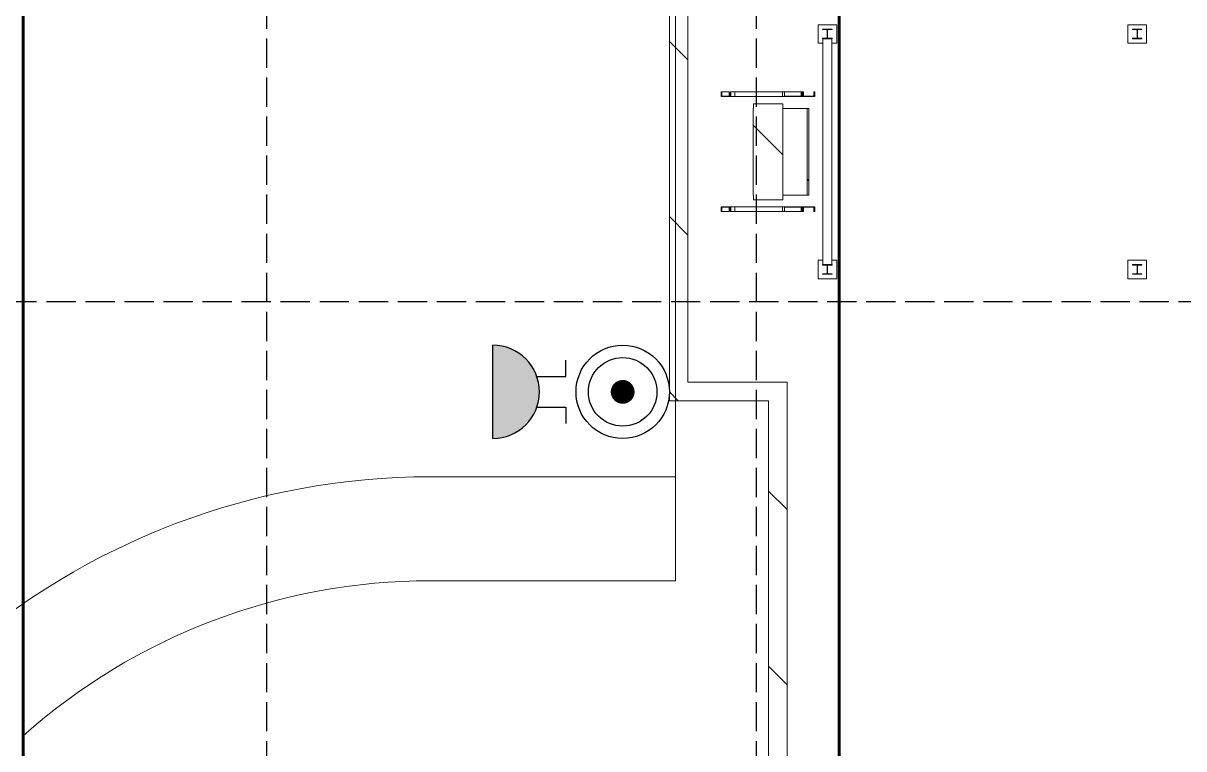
# Model space of a CAD drawing. Header units: millimetres. Extents: x 91119 to 792617, y 23924 to 150567.
# Drawn here: x 637576 to 656303, y 94424 to 106135 of the extents above; entities that cross this region are included whole.
import ezdxf

# ---------------------------------------------------------------- set-up
doc = ezdxf.new("R2010")
doc.units = ezdxf.units.MM
doc.header["$LTSCALE"] = 100
doc.linetypes.add('121217 IES and EMR$0$XKITLINE03', pattern=[6.299213, 4.724409, -1.574803])
doc.linetypes.add('DASHED', pattern=[19.05, 12.7, -6.35])
for name, color, linetype in [('121217 IES and EMR$0$grid', 8, 'Continuous'), ('121217 IES and EMR$0$Xref', 8, 'Continuous'), ('FA', 1, 'Continuous'), ('Fire Alarm', 1, 'Continuous')]:
    doc.layers.add(name, color=color, linetype=linetype)

msp = doc.modelspace()

# ---------------------------------------------------------------- hatches: boundary and pattern name
at = {"layer": 'Fire Alarm'}
h = msp.add_hatch(color=256, dxfattribs=at)
edge = h.paths.add_edge_path()
edge.add_line((645152, 99433), (645152, 100938))
edge.add_arc((645152, 100185), 753, -90, 90, ccw=False)

# ---------------------------------------------------------------- linework, layer by layer
at = {"layer": '121217 IES and EMR$0$grid', "linetype": '121217 IES and EMR$0$XKITLINE03'}
for p, q in [((641502, 128565), (641502, 30568)), ((649402, 128565), (649402, 30568)), ((768187, 101636), (614302, 101636))]:
    msp.add_line(p, q, dxfattribs=at)
at = {"layer": '121217 IES and EMR$0$Xref', "linetype": 'Continuous', "lineweight": 20}
for p, q in [((648102, 98815), (648102, 118536)), ((648302, 117236), (648302, 100340)), ((648002, 100040), (648002, 116936)), ((650402, 106111), (650402, 105811)), ((650702, 106111), (650402, 106111)), ((650475, 106040), (650475, 106031)), ((650628, 106040), (650475, 106040)), ((650475, 106031), (650541, 106031)), ((650548, 106023), (650548, 105900)), ((650555, 105900), (650555, 106023)), ((650563, 106031), (650628, 106031)), ((650628, 106031), (650628, 106040)), ((650702, 105811), (650702, 106111)), ((655402, 106111), (655402, 105811)), ((655702, 106111), (655402, 106111)), ((655475, 106040), (655475, 106031)), ((655628, 106040), (655475, 106040)), ((655475, 106031), (655541, 106031)), ((655548, 106023), (655548, 105900)), ((655555, 105900), (655555, 106023)), ((655563, 106031), (655628, 106031)), ((655628, 106031), (655628, 106040)), ((655702, 105811), (655702, 106111)), ((650402, 105811), (650479, 105811)), ((650475, 105892), (650475, 105883)), ((650541, 105892), (650475, 105892)), ((650475, 105883), (650628, 105883)), ((650479, 105883), (650479, 102240)), ((650628, 105892), (650563, 105892)), ((650625, 105883), (650625, 102240)), ((650625, 105811), (650702, 105811)), ((650628, 105883), (650628, 105892)), ((655402, 105811), (655702, 105811)), ((655475, 105892), (655475, 105883)), ((655541, 105892), (655475, 105892)), ((655475, 105883), (655628, 105883)), ((655628, 105892), (655563, 105892)), ((655628, 105883), (655628, 105892)), ((648840, 104951), (648840, 105026)), ((648850, 105026), (648840, 105026)), ((648996, 104951), (648840, 104951)), ((648850, 105026), (648966, 105026)), ((648850, 104957), (648850, 105026)), ((648986, 104957), (648850, 104957)), ((648966, 105026), (648966, 104957)), ((648996, 105026), (648986, 105026)), ((648986, 105026), (648986, 104957)), ((648996, 105026), (649059, 105026)), ((648996, 105026), (648996, 104951)), ((648996, 104951), (649059, 104951)), ((649059, 105026), (649059, 104951)), ((649826, 105026), (649059, 105026)), ((649826, 104951), (649059, 104951)), ((649826, 105026), (649826, 104951)), ((649826, 105026), (649862, 105026)), ((649826, 104951), (650140, 104951)), ((649862, 105026), (649862, 104957)), ((649862, 105026), (650130, 105026)), ((649862, 104957), (650130, 104957)), ((650130, 105026), (650140, 105026)), ((650130, 104957), (650130, 105026)), ((650140, 105026), (650140, 105026)), ((650140, 104951), (650140, 105026)), ((650153, 105026), (650140, 105026)), ((650140, 104951), (650140, 105026)), ((650140, 104951), (650140, 104951)), ((650348, 104951), (650140, 104951)), ((650153, 105026), (650169, 105026)), ((650153, 104957), (650153, 105026)), ((650336, 104957), (650153, 104957)), ((650169, 105026), (650169, 104957)), ((650348, 105026), (650336, 105026)), ((650336, 105026), (650336, 104957)), ((650348, 105026), (650350, 105026)), ((650348, 105026), (650348, 104951)), ((650348, 104951), (650350, 104951)), ((650350, 105026), (650350, 104951)), ((649360, 104761), (649352, 104761)), ((649352, 103361), (649352, 104761)), ((649834, 104836), (649360, 104836)), ((649360, 104761), (649360, 104836)), ((649834, 104836), (649834, 103286)), ((650225, 104761), (649834, 104761)), ((650254, 104761), (650225, 104761)), ((650225, 104761), (650225, 103361)), ((650254, 104761), (650254, 103361)), ((649360, 103361), (649352, 103361)), ((649360, 103286), (649360, 103361)), ((649834, 103286), (649360, 103286)), ((650225, 103361), (649834, 103361)), ((650254, 103361), (650225, 103361)), ((648840, 103171), (648996, 103171)), ((648840, 103096), (648840, 103171)), ((648840, 103096), (648850, 103096)), ((648850, 103166), (648986, 103166)), ((648850, 103096), (648850, 103166)), ((648966, 103096), (648850, 103096)), ((648966, 103166), (648966, 103096)), ((648986, 103166), (648986, 103096)), ((648986, 103096), (648996, 103096)), ((649059, 103171), (648996, 103171)), ((648996, 103171), (648996, 103096)), ((649059, 103096), (648996, 103096)), ((649059, 103096), (649059, 103171)), ((649059, 103171), (649826, 103171)), ((649059, 103096), (649826, 103096)), ((650140, 103171), (649826, 103171)), ((649826, 103171), (649826, 103096)), ((649862, 103096), (649826, 103096)), ((650130, 103166), (649862, 103166)), ((649862, 103166), (649862, 103096)), ((650130, 103096), (649862, 103096)), ((650130, 103096), (650130, 103166)), ((650140, 103096), (650130, 103096)), ((650140, 103171), (650140, 103171)), ((650140, 103096), (650140, 103171)), ((650140, 103171), (650348, 103171)), ((650140, 103096), (650140, 103171)), ((650140, 103096), (650140, 103096)), ((650140, 103096), (650153, 103096)), ((650153, 103165), (650336, 103165)), ((650153, 103096), (650153, 103165)), ((650169, 103096), (650153, 103096)), ((650169, 103165), (650169, 103096)), ((650336, 103165), (650336, 103096)), ((650336, 103096), (650348, 103096)), ((650350, 103171), (650348, 103171)), ((650348, 103171), (650348, 103096)), ((650350, 103096), (650348, 103096)), ((650350, 103096), (650350, 103171)), ((650479, 102311), (650402, 102311)), ((650402, 102311), (650402, 102011)), ((650702, 102311), (650625, 102311)), ((650702, 102011), (650702, 102311)), ((655402, 102311), (655402, 102011)), ((655702, 102311), (655402, 102311)), ((655702, 102011), (655702, 102311)), ((650475, 102240), (650475, 102231)), ((650628, 102240), (650475, 102240)), ((650475, 102231), (650541, 102231)), ((650541, 102092), (650475, 102092)), ((650475, 102092), (650475, 102083)), ((650475, 102083), (650628, 102083)), ((650548, 102223), (650548, 102100)), ((650555, 102100), (650555, 102223)), ((650563, 102231), (650628, 102231)), ((650628, 102092), (650563, 102092)), ((650628, 102231), (650628, 102240)), ((650628, 102083), (650628, 102092)), ((655475, 102240), (655475, 102231)), ((655628, 102240), (655475, 102240)), ((655475, 102231), (655541, 102231)), ((655541, 102092), (655475, 102092)), ((655475, 102092), (655475, 102083)), ((655475, 102083), (655628, 102083)), ((655548, 102223), (655548, 102100)), ((655555, 102100), (655555, 102223)), ((655563, 102231), (655628, 102231)), ((655628, 102092), (655563, 102092)), ((655628, 102231), (655628, 102240)), ((655628, 102083), (655628, 102092)), ((650402, 102011), (650702, 102011)), ((655402, 102011), (655702, 102011)), ((648302, 100340), (649902, 100340)), ((649902, 100340), (649902, 69936)), ((649602, 100040), (648002, 100040)), ((649602, 69636), (649602, 100040)), ((644146, 98815), (648102, 98815)), ((648102, 98815), (648102, 97136)), ((648102, 97136), (644146, 97136))]:
    msp.add_line(p, q, dxfattribs=at)
at = {"layer": '121217 IES and EMR$0$Xref', "linetype": 'Continuous', "lineweight": 0}
for p, q in [((648002, 105842), (648302, 105542)), ((648840, 105004), (648850, 104994)), ((648887, 104957), (648892, 104951)), ((650301, 104957), (650307, 104951)), ((649352, 104492), (649834, 104010)), ((650225, 103619), (650254, 103590)), ((648002, 103014), (648302, 102714)), ((648002, 100185), (648147, 100040)), ((649602, 98585), (649902, 98285)), ((649602, 95757), (649902, 95457))]:
    msp.add_line(p, q, dxfattribs=at)
at = {"layer": '121217 IES and EMR$0$Xref', "linetype": 'Continuous', "lineweight": 20}
for centre, radius, start, end in [((650541, 106023), 7.6, 0, 90), ((650563, 106023), 7.6, 90, 180), ((655541, 106023), 7.6, 0, 90), ((655563, 106023), 7.6, 90, 180), ((650541, 105900), 7.6, 270, 0), ((650563, 105900), 7.6, 180, 270), ((655541, 105900), 7.6, 270, 0), ((655563, 105900), 7.6, 180, 270), ((650541, 102223), 7.6, 0, 90), ((650541, 102100), 7.6, 270, 0), ((650563, 102223), 7.6, 90, 180), ((650563, 102100), 7.6, 180, 270), ((655541, 102223), 7.6, 0, 90), ((655541, 102100), 7.6, 270, 0), ((655563, 102223), 7.6, 90, 180), ((655563, 102100), 7.6, 180, 270), ((644146, 87258), 11557, 90, 131.6871), ((644146, 87258), 9879, 90, 131.6871)]:
    msp.add_arc(centre, radius, start, end, dxfattribs=at)
at = {"layer": 'FA', "linetype": 'DASHED', "ltscale": 0.5, "const_width": 50}
msp.add_lwpolyline([(631164, 116172), (631164, 115743, 0.414214), (631364, 115543), (637376, 115543, -0.414214), (637576, 115343), (637576, 36437)], format="xyb", dxfattribs=at)
msp.add_lwpolyline([(650743, 36437), (650743, 114001)], dxfattribs=at)
at = {"layer": 'Fire Alarm'}
for p, q in [((645152, 99433), (645152, 100938)), ((646334, 100431), (646334, 100698)), ((645863, 100431), (646334, 100431)), ((645863, 99940), (646334, 99940)), ((646334, 99940), (646334, 99673))]:
    msp.add_line(p, q, dxfattribs=at)
at = {"layer": 'Fire Alarm', "const_width": 192}
msp.add_lwpolyline([(647153, 100185, 1), (647345, 100185, 1)], format="xyb", close=True, dxfattribs=at)
at = {"layer": 'Fire Alarm'}
for radius in [753, 553]:
    msp.add_circle((647249, 100185), radius, dxfattribs=at)
msp.add_arc((645152, 100185), 753, 270, 90, dxfattribs=at)

doc.saveas('drawing.dxf')
